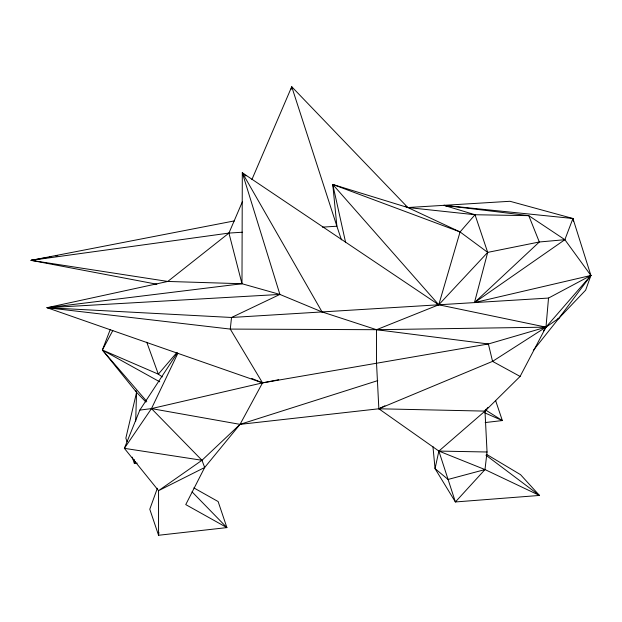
<?xml version="1.0" encoding="UTF-8"?>
<svg xmlns="http://www.w3.org/2000/svg" width="622" height="622" viewBox="0 0 622 622"><rect width="100%" height="100%" fill="white"/><g stroke="black" fill="none" stroke-linecap="round" stroke-linejoin="round"><path stroke-width="0.93" d="M405.28 206.162L407.838 207.538L475.021 214.738L487.695 252.384L474.469 302.595L539.321 241.989L528.762 215.655L475.021 214.738L443.937 205.33L528.762 215.655L564.862 239.695L590.9 275.46L545.976 327.149L488.379 343.974L376.535 329.707L322.064 311.933L279.9 294.431L241.981 283.733L242.308 172.76L438.759 304.788L545.976 327.149L558.929 318.215L585.644 290.171L590.9 275.46L572.932 218.501L509.993 201.287L407.838 207.538L332.762 184.446L336.883 226.221L341.447 239.874M134.5 459.619L134.383 463.468L137.229 463.149M135.682 421.172L136.568 392.334L135.915 390.523M533.287 350.427L558.929 318.215L590.9 275.46L548.526 298.062L545.976 327.149L520.101 376.427L484.989 411.111L438.868 451.074L435.05 468.638L455.397 501.962L539.468 495.439L520.567 474.687L486.49 454.317M158.874 532.409L158.556 535.27L226.906 527.604L218.128 501.55L193.877 487.905M157.374 488.254L149.785 509.224L158.556 535.27L158.556 490.672L124.369 448.338L139.826 410.1L151.473 408.6L240.045 424.359L378.852 408.778L438.868 451.074L455.397 501.962L484.989 469.571L487.042 452L484.989 411.111L485.782 409.338M110.187 329.683L102.381 349.999L136.568 392.334L125.854 438.137L127.067 441.752M291.003 89.545L291.734 86.73L407.838 207.538L460.062 231.944L487.695 252.384L539.321 241.989L564.862 239.695L572.932 218.501L443.937 205.33L446.728 206.123M242.339 201.847L228.935 233.079L241.981 283.733L167.769 281.447L47.047 307.703L230.272 329.085L376.535 329.707L438.759 304.788L460.062 231.944L475.021 214.738M251.91 179.54L291.734 86.73L336.883 226.221L322.421 227.139M177.876 353.265L151.473 408.6L124.369 448.338L201.979 460.28L240.045 424.359L262.523 382.88L278.695 379.7M135.277 461.773L134.383 463.468L132.245 457.131M112.831 330.5L102.381 349.999L146.753 401.377M543.364 331.231L545.976 327.149L376.535 329.707L376.535 363.24L378.852 408.778L380.656 409.455M139.826 410.1L177.301 352.969M487.967 407.371L484.989 411.111L378.852 408.778L384.94 405.801M176.858 352.542L158.33 374.156L102.381 349.999L159.737 381.822M436.955 304.096L438.759 304.788L487.695 252.384M242.424 232.224L228.935 233.079L167.769 281.447L31.1 260.346L234.51 220.872M520.101 376.427L492.562 361.374L488.379 343.974L262.523 382.88L151.473 408.6L201.979 460.28L158.556 490.672L204.677 467.487L240.045 424.359L377.764 380.602M564.862 239.695L474.469 302.595L590.9 275.46M557.328 319.311L558.929 318.215M543.364 328.424L545.976 327.149L543.123 327.708M245.9 175.995L242.308 172.76L279.9 294.431L231.532 317.477L47.047 307.703L262.523 382.88L230.272 329.085L231.532 317.477L548.526 298.062M378.852 408.778L492.562 361.374L545.976 327.149L543.2 328.035M485.938 455.18L539.468 495.439L484.989 469.571L448.081 479.445L435.05 468.638L432.951 446.58M47.264 257.508L31.1 260.346L156.892 284.231M49.169 257.174L51.066 256.832M55.824 256L57.722 255.665M228.935 233.079L31.1 260.346L34.956 259.988M241.981 283.733L47.047 307.703L279.9 294.431M485.168 422.556L502.343 420.558L495.571 400.444M487.042 452L438.868 451.074L484.989 469.571M345.653 242.642L332.762 184.446L460.062 231.944M251.755 378.456L262.523 382.88M484.763 412.852L502.343 420.558L485.316 409.836M162.326 376.916L158.33 374.156L146.753 342.193M192.05 491.846L226.906 527.604L185.753 504.597L204.677 467.487L201.979 460.28M136.568 392.334L145.983 402.1M332.762 184.446L438.759 304.788M242.308 172.76L322.064 311.933M572.932 218.501L573.445 221.362"/></g></svg>
